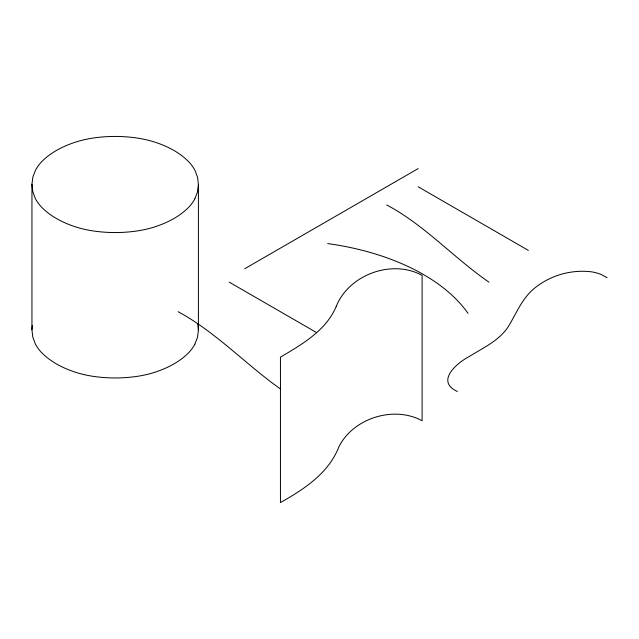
<?xml version="1.0" encoding="UTF-8"?>
<svg xmlns="http://www.w3.org/2000/svg" width="639" height="639" viewBox="0 0 639 639"><rect width="100%" height="100%" fill="white"/><g stroke="black" fill="none" stroke-linecap="round" stroke-linejoin="round"><path stroke-width="0.96" d="M194.847 344.237A77.135 44.53 0 0 1 188.665 352.704C179.168 362.345 166.667 368.487 153.903 372.561A77.135 44.53 0 0 1 139.166 376.044C123.031 378.639 106.457 378.6 90.339 375.892A77.135 44.53 0 0 1 75.666 372.321C62.997 368.176 50.601 361.962 41.271 352.249A77.135 44.53 0 0 1 35.249 343.742L32.741 336.889L31.95 329.636L31.95 184.24L32.877 176.995L35.512 170.158A77.135 44.53 0 0 1 41.687 161.683C51.184 152.042 63.692 145.908 76.456 141.826A77.135 44.53 0 0 1 91.193 138.351C107.328 135.748 123.902 135.795 140.013 138.503A77.135 44.53 0 0 1 154.686 142.066C167.354 146.219 179.759 152.425 189.08 162.138A77.135 44.53 0 0 1 195.103 170.645L197.619 177.498L198.41 184.751L198.41 330.155L197.483 337.4L194.847 344.237M31.95 329.636L32.277 325.57M198.41 184.751L197.483 192.004L194.847 198.833M244.769 268.707L418.17 168.592M418.17 186.772L528.349 250.384M229.289 282.182L316.233 332.376M178.137 311.72C216.014 332.224 245.544 364.27 280.449 388.959M386.691 204.943C424.831 225.184 453.786 257.972 489.003 282.19M457.364 391.451C435.215 381.507 456.789 362.96 469.034 356.666C483.475 347.512 500.521 340.228 509.443 324.764C517.087 311.544 523.237 296.752 535.762 287.223C551.313 275.026 571.993 269.354 591.578 271.847A29.825 17.221 0 0 1 601.299 274.538L607.05 277.646M197.77 323.693L198.41 330.155M31.95 184.24L32.741 191.492L35.249 198.346A77.135 44.53 0 0 0 41.271 206.852C50.601 216.565 62.997 222.771 75.666 226.925A77.135 44.53 0 0 0 90.339 230.495C106.457 233.195 123.031 233.243 139.166 230.639A77.135 44.53 0 0 0 153.903 227.164C166.667 223.083 179.168 216.948 188.665 207.308A77.135 44.53 0 0 0 194.847 198.833M327.663 243.563A202.339 116.817 0 0 1 468.036 313.374M336.258 306.353C326.018 330.698 302.079 344.309 280.449 357.153L280.449 502.558C304.244 489.17 328.837 473.108 339.045 446.461C353.599 417.938 394.143 405.43 422.107 420.766L422.107 275.369C392.122 258.955 349.046 274.45 336.258 306.353"/></g></svg>
